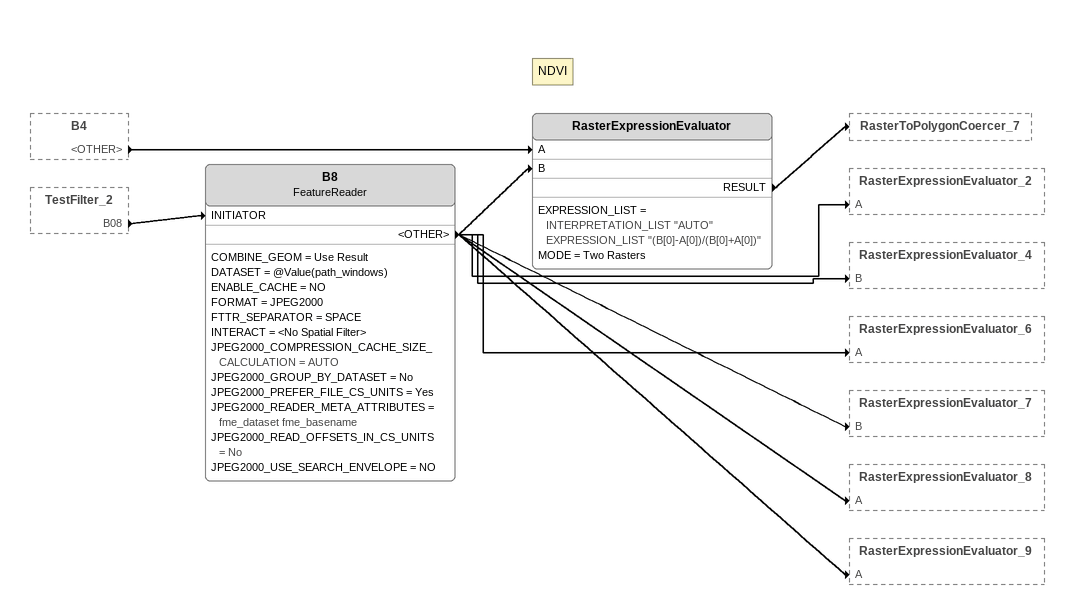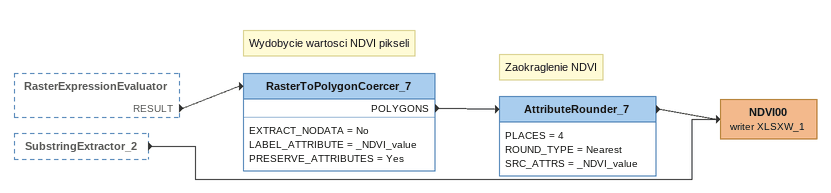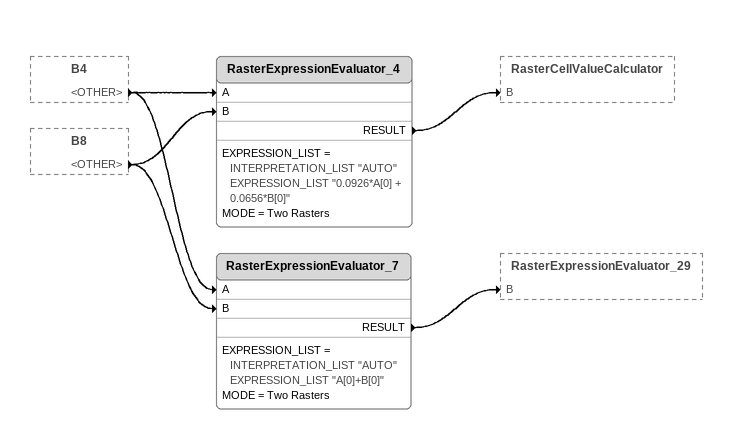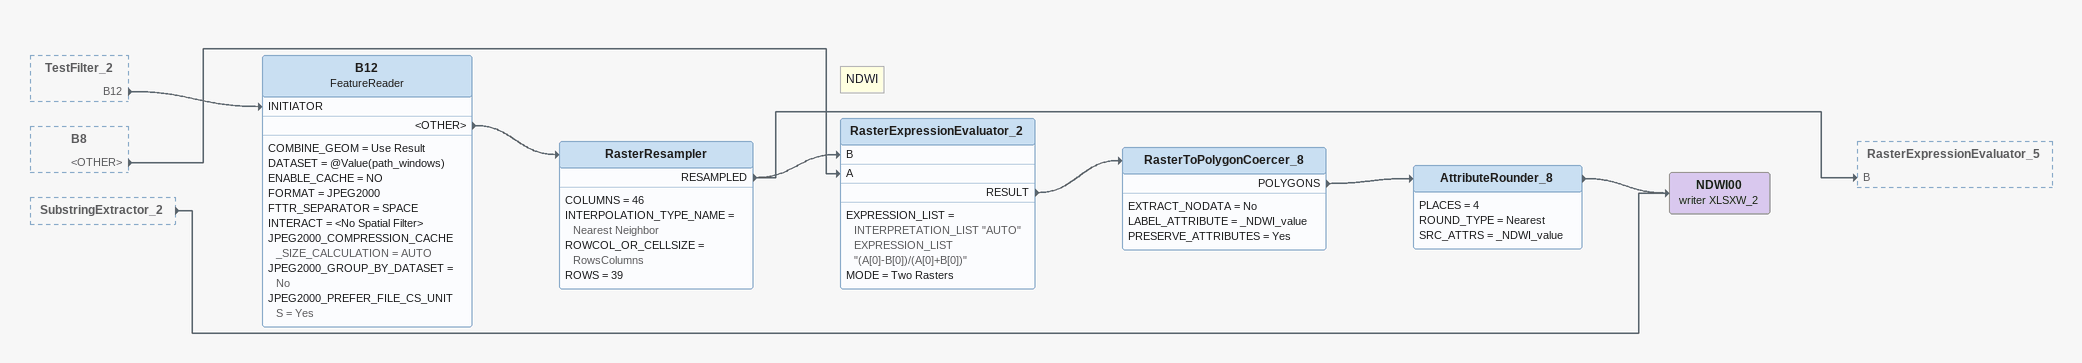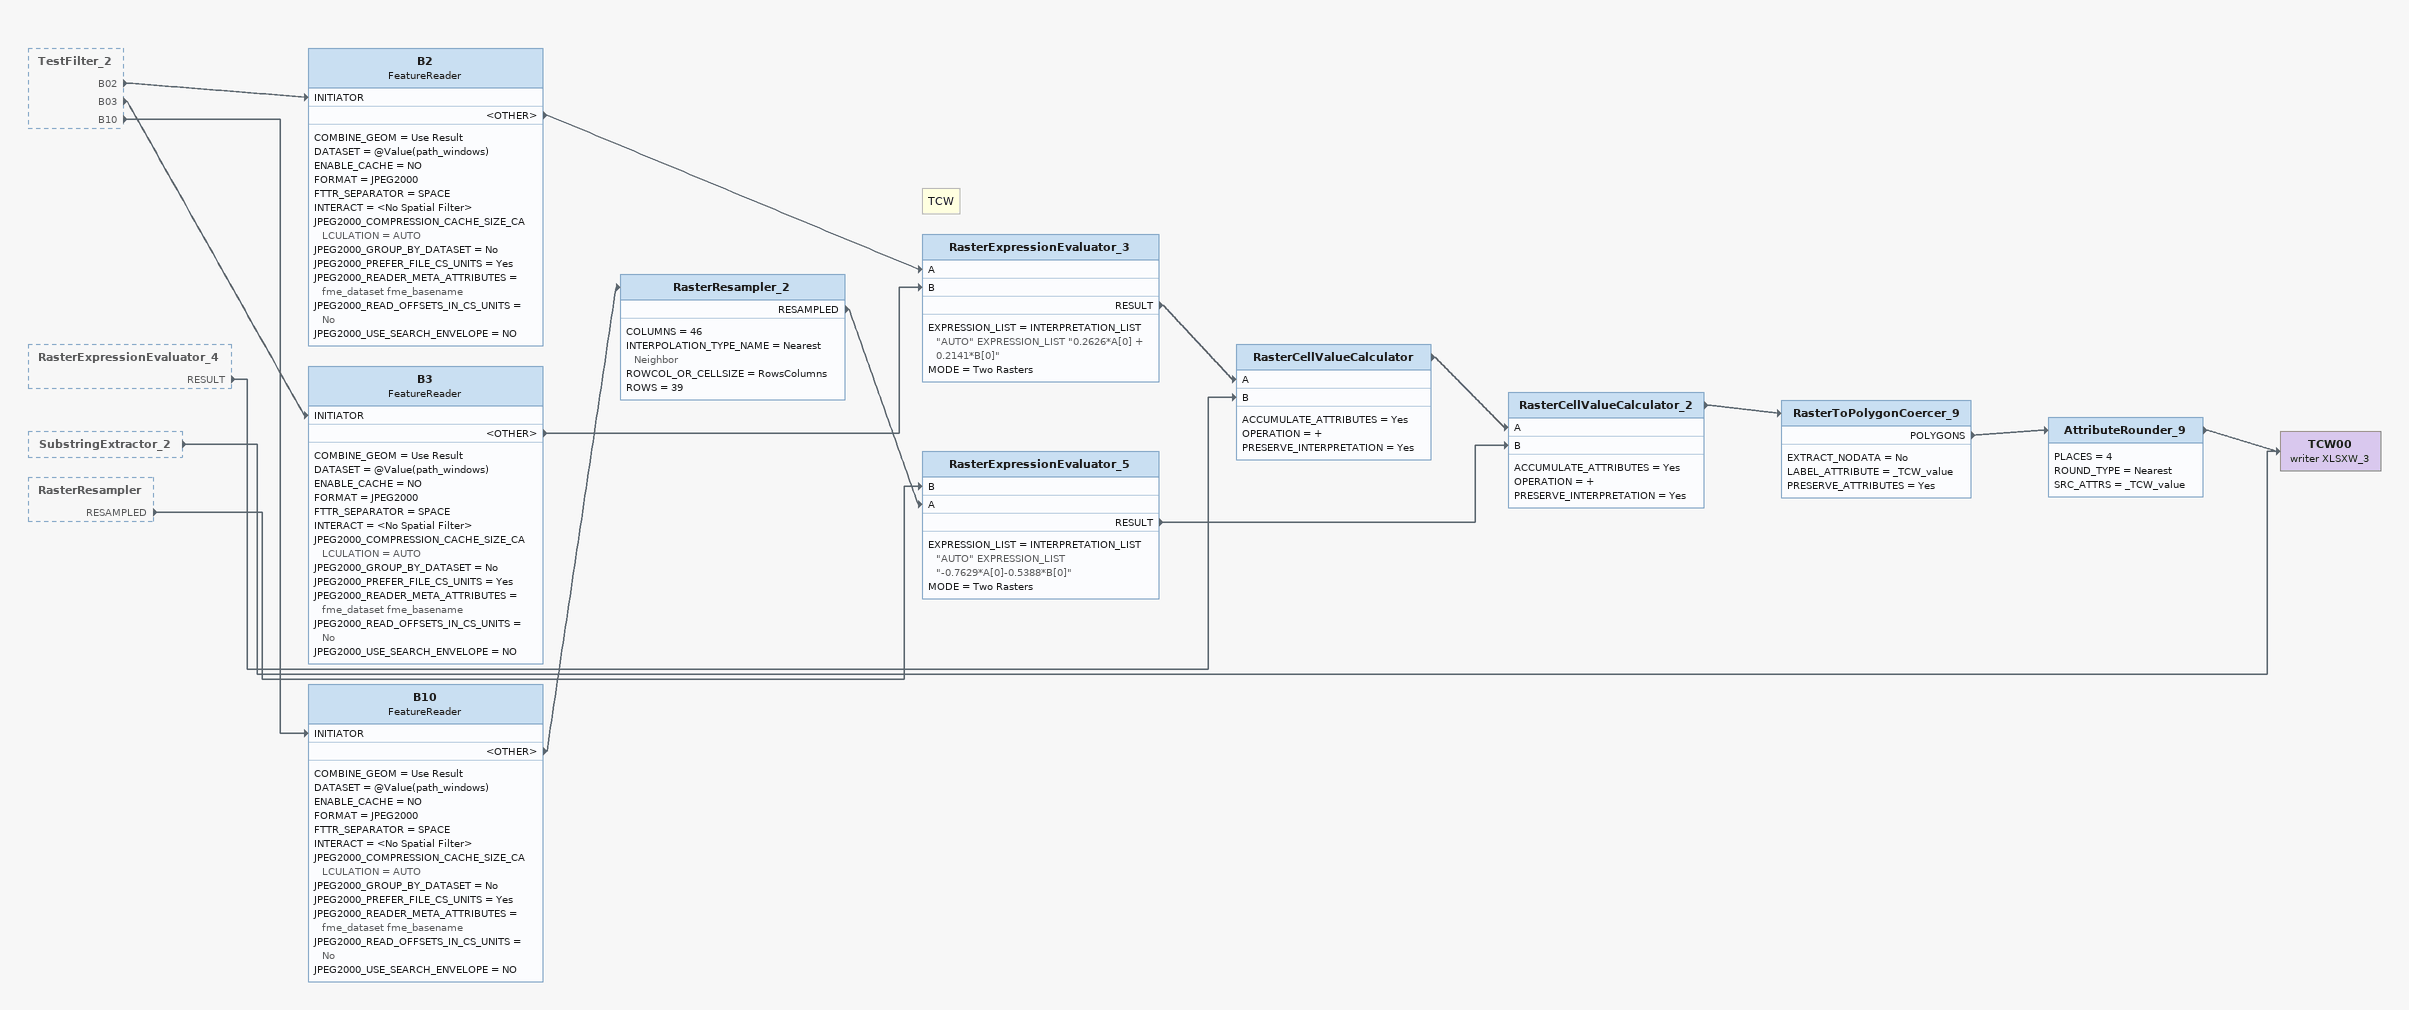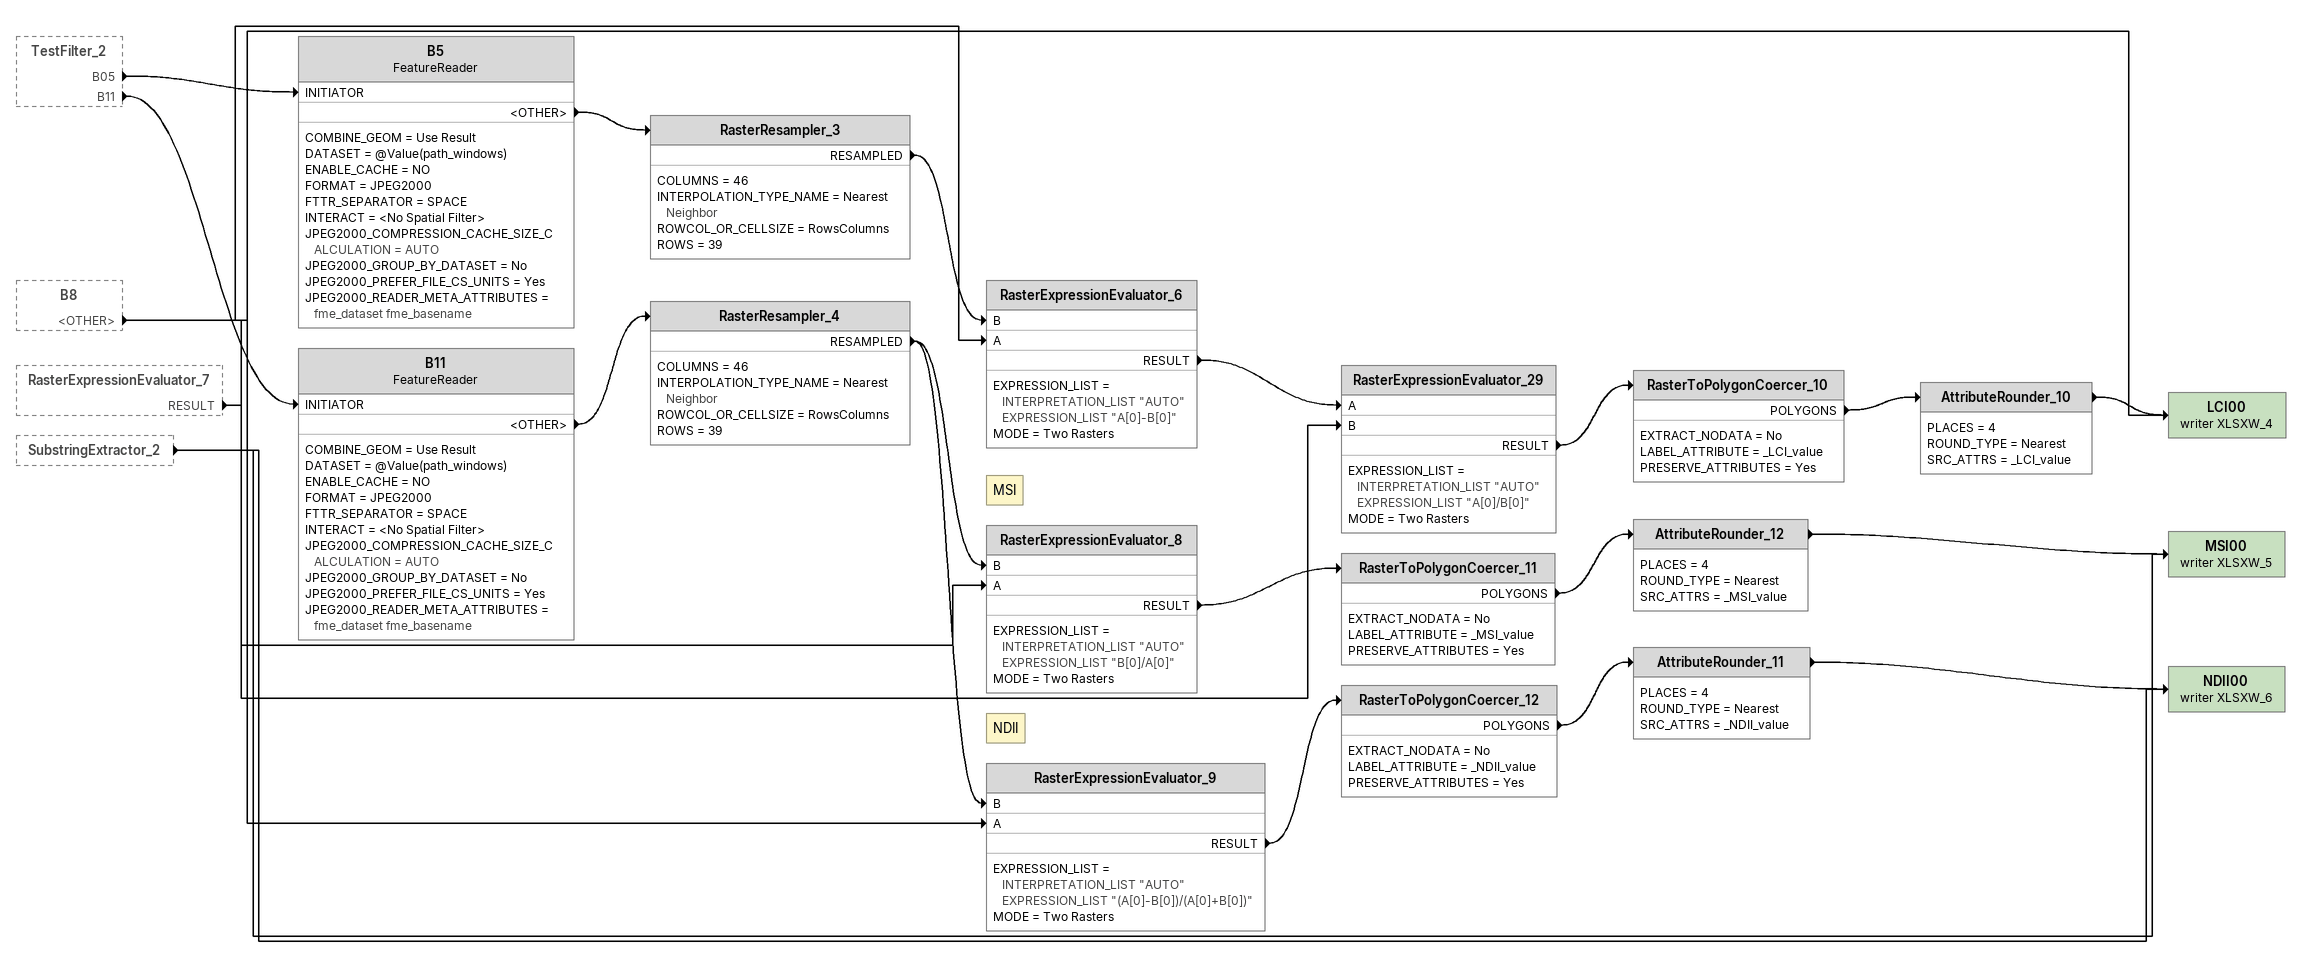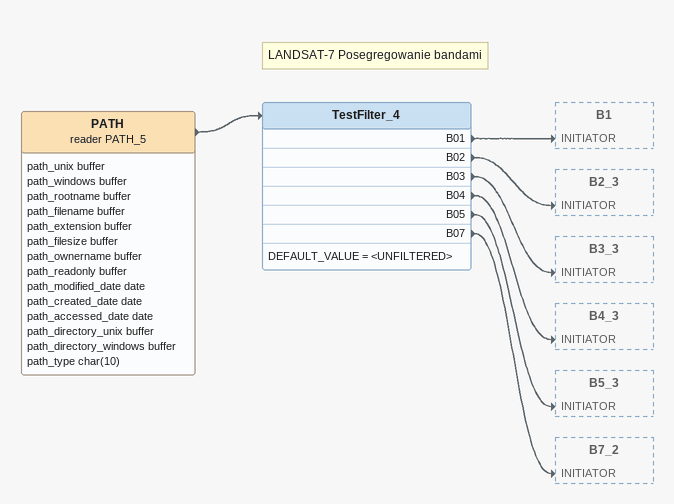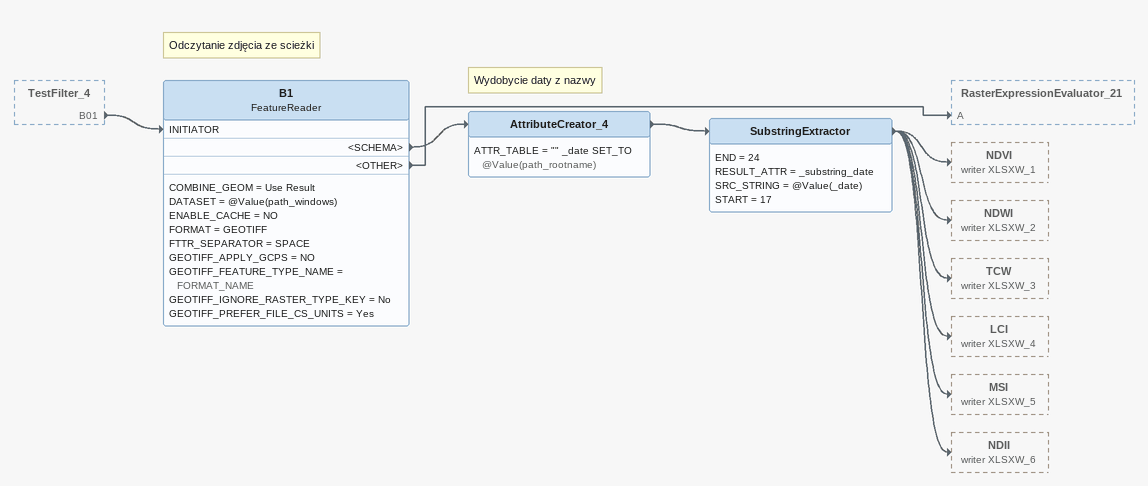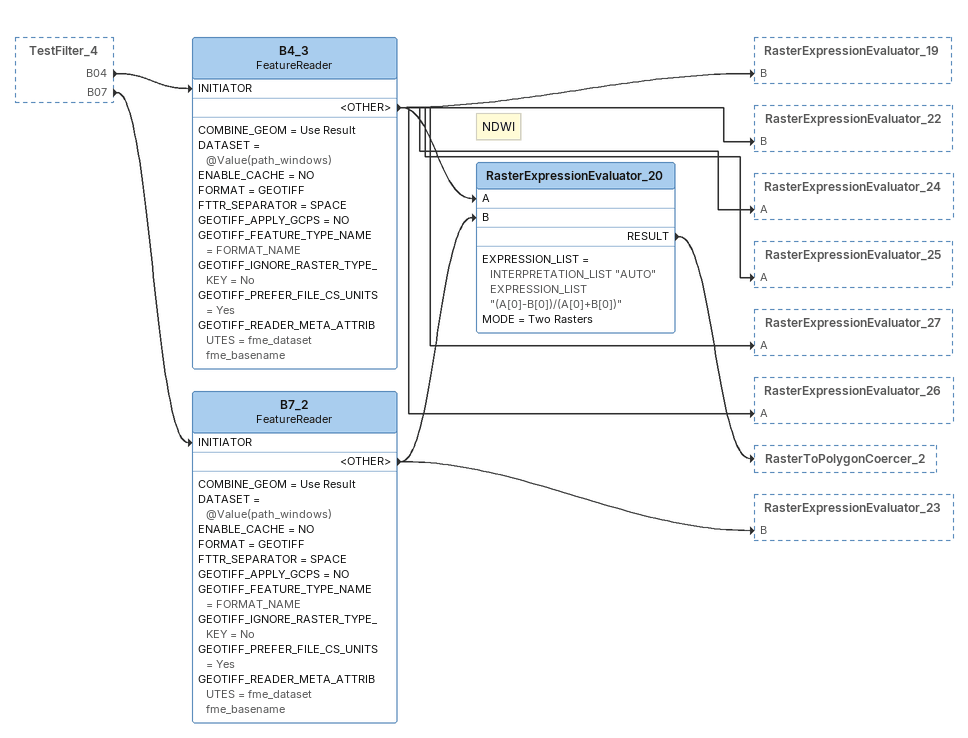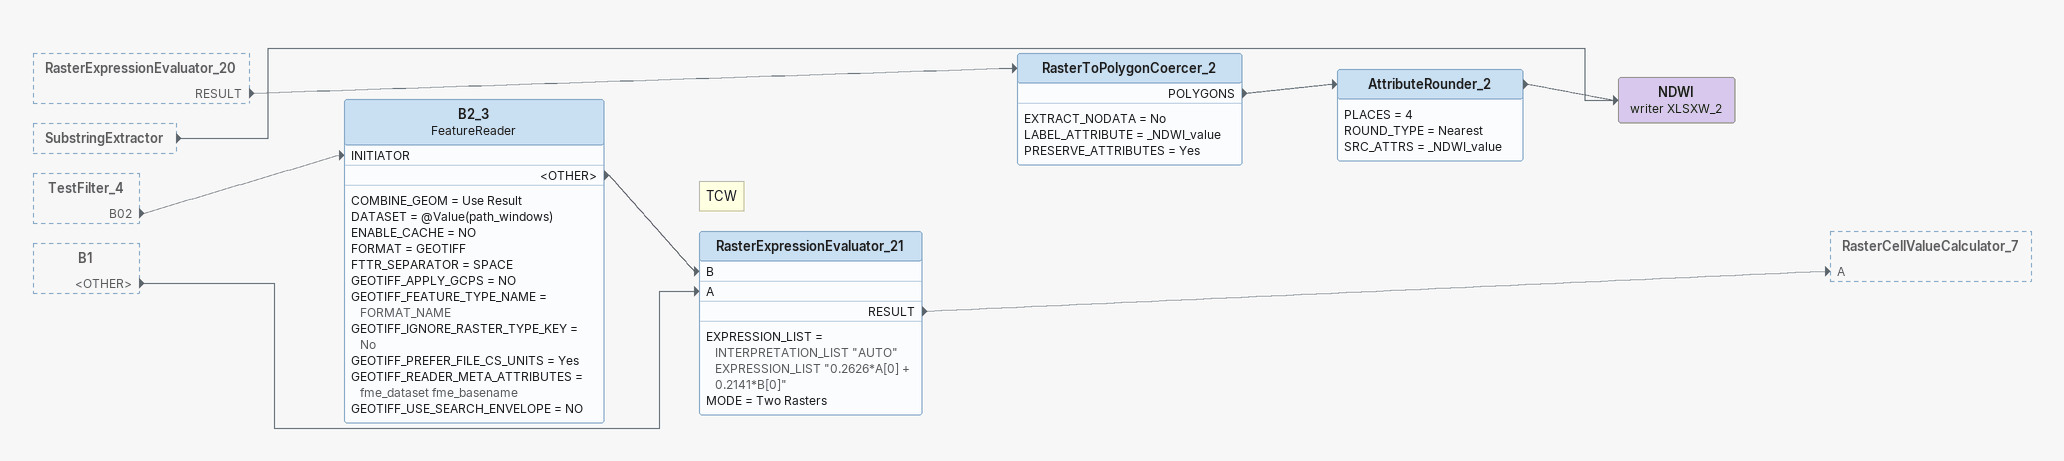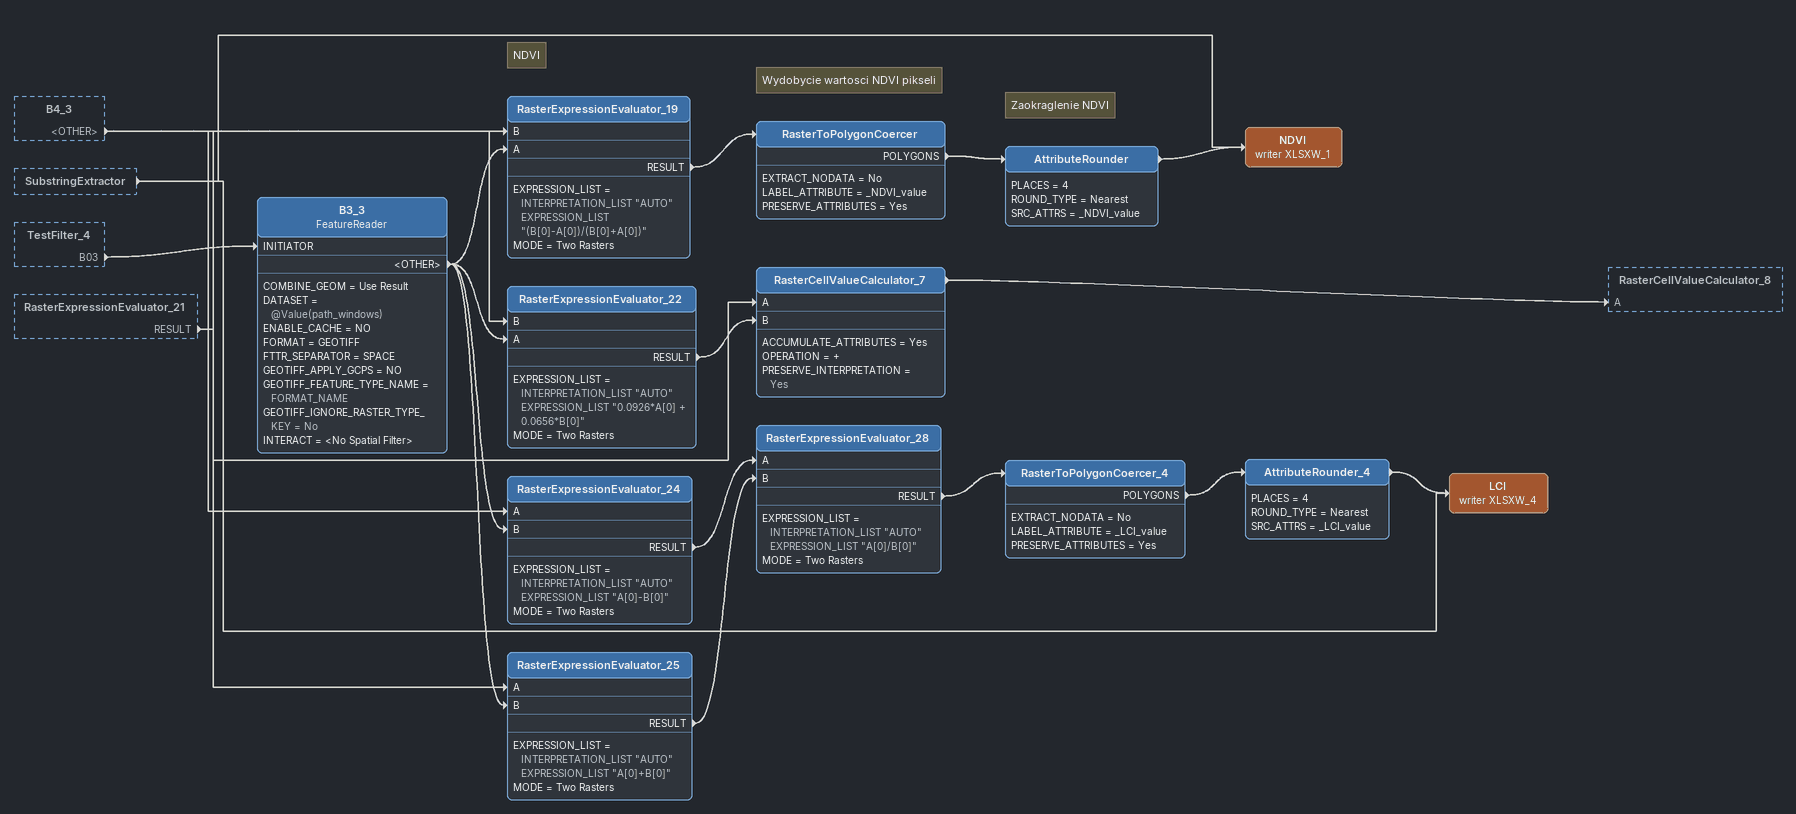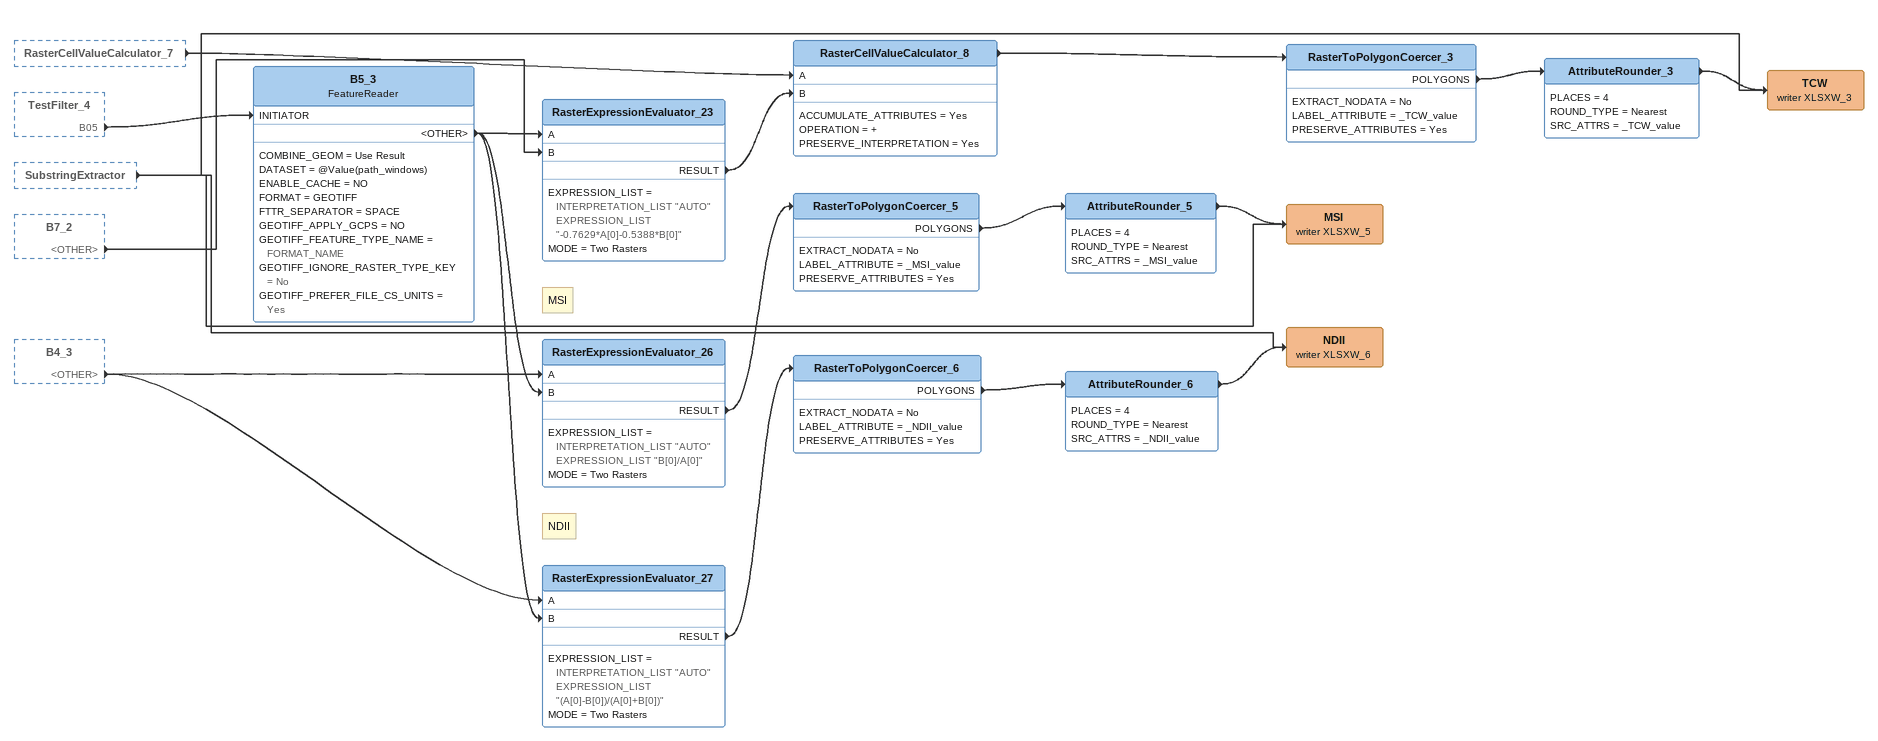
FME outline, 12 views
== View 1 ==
B4 [outside]
    <OTHER> -> RasterExpressionEvaluator [A]
TestFilter_2 [outside]
    B08 -> B8 [INITIATOR]
B8: FeatureReader
    COMBINE_GEOM = Use Result
    DATASET = @Value(path_windows)
    ENABLE_CACHE = NO
    FORMAT = JPEG2000
    FTTR_SEPARATOR = SPACE
    INTERACT = <No Spatial Filter>
    JPEG2000_COMPRESSION_CACHE_SIZE_CALCULATION = AUTO
    JPEG2000_GROUP_BY_DATASET = No
    JPEG2000_PREFER_FILE_CS_UNITS = Yes
    JPEG2000_READER_META_ATTRIBUTES = fme_dataset fme_basename
    JPEG2000_READ_OFFSETS_IN_CS_UNITS = No
    JPEG2000_USE_SEARCH_ENVELOPE = NO
    <OTHER> -> RasterExpressionEvaluator [B]
    <OTHER> -> RasterExpressionEvaluator_2 [A]
    <OTHER> -> RasterExpressionEvaluator_4 [B]
    <OTHER> -> RasterExpressionEvaluator_6 [A]
    <OTHER> -> RasterExpressionEvaluator_7 [B]
    <OTHER> -> RasterExpressionEvaluator_8 [A]
    <OTHER> -> RasterExpressionEvaluator_9 [A]
Note: NDVI
RasterExpressionEvaluator
    EXPRESSION_LIST = INTERPRETATION_LIST "AUTO" EXPRESSION_LIST "(B[0]-A[0])/(B[0]+A[0])"
    MODE = Two Rasters
    RESULT -> RasterToPolygonCoercer_7

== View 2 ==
RasterExpressionEvaluator [outside]
    RESULT -> RasterToPolygonCoercer_7
SubstringExtractor_2 [outside]
    -> NDVI00 (writer XLSXW_1)
Note: Wydobycie wartosci NDVI pikseli
RasterToPolygonCoercer_7
    EXTRACT_NODATA = No
    LABEL_ATTRIBUTE = _NDVI_value
    PRESERVE_ATTRIBUTES = Yes
    POLYGONS -> AttributeRounder_7
Note: Zaokraglenie NDVI
AttributeRounder_7
    PLACES = 4
    ROUND_TYPE = Nearest
    SRC_ATTRS = _NDVI_value
    -> NDVI00 (writer XLSXW_1)
NDVI00 (writer XLSXW_1)

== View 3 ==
B4 [outside]
    <OTHER> -> RasterExpressionEvaluator_4 [A]
    <OTHER> -> RasterExpressionEvaluator_7 [A]
B8 [outside]
    <OTHER> -> RasterExpressionEvaluator_4 [B]
    <OTHER> -> RasterExpressionEvaluator_7 [B]
RasterExpressionEvaluator_4
    EXPRESSION_LIST = INTERPRETATION_LIST "AUTO" EXPRESSION_LIST "0.0926*A[0] + 0.0656*B[0]"
    MODE = Two Rasters
    RESULT -> RasterCellValueCalculator [B]
RasterExpressionEvaluator_7
    EXPRESSION_LIST = INTERPRETATION_LIST "AUTO" EXPRESSION_LIST "A[0]+B[0]"
    MODE = Two Rasters
    RESULT -> RasterExpressionEvaluator_29 [B]

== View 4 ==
TestFilter_2 [outside]
    B12 -> B12 [INITIATOR]
B8 [outside]
    <OTHER> -> RasterExpressionEvaluator_2 [A]
SubstringExtractor_2 [outside]
    -> NDWI00 (writer XLSXW_2)
B12: FeatureReader
    COMBINE_GEOM = Use Result
    DATASET = @Value(path_windows)
    ENABLE_CACHE = NO
    FORMAT = JPEG2000
    FTTR_SEPARATOR = SPACE
    INTERACT = <No Spatial Filter>
    JPEG2000_COMPRESSION_CACHE_SIZE_CALCULATION = AUTO
    JPEG2000_GROUP_BY_DATASET = No
    JPEG2000_PREFER_FILE_CS_UNITS = Yes
    <OTHER> -> RasterResampler
RasterResampler
    COLUMNS = 46
    INTERPOLATION_TYPE_NAME = Nearest Neighbor
    ROWCOL_OR_CELLSIZE = RowsColumns
    ROWS = 39
    RESAMPLED -> RasterExpressionEvaluator_2 [B]
    RESAMPLED -> RasterExpressionEvaluator_5 [B]
Note: NDWI
RasterExpressionEvaluator_2
    EXPRESSION_LIST = INTERPRETATION_LIST "AUTO" EXPRESSION_LIST "(A[0]-B[0])/(A[0]+B[0])"
    MODE = Two Rasters
    RESULT -> RasterToPolygonCoercer_8
RasterToPolygonCoercer_8
    EXTRACT_NODATA = No
    LABEL_ATTRIBUTE = _NDWI_value
    PRESERVE_ATTRIBUTES = Yes
    POLYGONS -> AttributeRounder_8
AttributeRounder_8
    PLACES = 4
    ROUND_TYPE = Nearest
    SRC_ATTRS = _NDWI_value
    -> NDWI00 (writer XLSXW_2)
NDWI00 (writer XLSXW_2)

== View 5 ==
TestFilter_2 [outside]
    B02 -> B2 [INITIATOR]
    B03 -> B3 [INITIATOR]
    B10 -> B10 [INITIATOR]
RasterExpressionEvaluator_4 [outside]
    RESULT -> RasterCellValueCalculator [B]
SubstringExtractor_2 [outside]
    -> TCW00 (writer XLSXW_3)
RasterResampler [outside]
    RESAMPLED -> RasterExpressionEvaluator_5 [B]
B2: FeatureReader
    COMBINE_GEOM = Use Result
    DATASET = @Value(path_windows)
    ENABLE_CACHE = NO
    FORMAT = JPEG2000
    FTTR_SEPARATOR = SPACE
    INTERACT = <No Spatial Filter>
    JPEG2000_COMPRESSION_CACHE_SIZE_CALCULATION = AUTO
    JPEG2000_GROUP_BY_DATASET = No
    JPEG2000_PREFER_FILE_CS_UNITS = Yes
    JPEG2000_READER_META_ATTRIBUTES = fme_dataset fme_basename
    JPEG2000_READ_OFFSETS_IN_CS_UNITS = No
    JPEG2000_USE_SEARCH_ENVELOPE = NO
    <OTHER> -> RasterExpressionEvaluator_3 [A]
B3: FeatureReader
    COMBINE_GEOM = Use Result
    DATASET = @Value(path_windows)
    ENABLE_CACHE = NO
    FORMAT = JPEG2000
    FTTR_SEPARATOR = SPACE
    INTERACT = <No Spatial Filter>
    JPEG2000_COMPRESSION_CACHE_SIZE_CALCULATION = AUTO
    JPEG2000_GROUP_BY_DATASET = No
    JPEG2000_PREFER_FILE_CS_UNITS = Yes
    JPEG2000_READER_META_ATTRIBUTES = fme_dataset fme_basename
    JPEG2000_READ_OFFSETS_IN_CS_UNITS = No
    JPEG2000_USE_SEARCH_ENVELOPE = NO
    <OTHER> -> RasterExpressionEvaluator_3 [B]
Note: TCW
RasterExpressionEvaluator_3
    EXPRESSION_LIST = INTERPRETATION_LIST "AUTO" EXPRESSION_LIST "0.2626*A[0] + 0.2141*B[0]"
    MODE = Two Rasters
    RESULT -> RasterCellValueCalculator [A]
RasterCellValueCalculator
    ACCUMULATE_ATTRIBUTES = Yes
    OPERATION = +
    PRESERVE_INTERPRETATION = Yes
    -> RasterCellValueCalculator_2 [A]
B10: FeatureReader
    COMBINE_GEOM = Use Result
    DATASET = @Value(path_windows)
    ENABLE_CACHE = NO
    FORMAT = JPEG2000
    FTTR_SEPARATOR = SPACE
    INTERACT = <No Spatial Filter>
    JPEG2000_COMPRESSION_CACHE_SIZE_CALCULATION = AUTO
    JPEG2000_GROUP_BY_DATASET = No
    JPEG2000_PREFER_FILE_CS_UNITS = Yes
    JPEG2000_READER_META_ATTRIBUTES = fme_dataset fme_basename
    JPEG2000_READ_OFFSETS_IN_CS_UNITS = No
    JPEG2000_USE_SEARCH_ENVELOPE = NO
    <OTHER> -> RasterResampler_2
RasterResampler_2
    COLUMNS = 46
    INTERPOLATION_TYPE_NAME = Nearest Neighbor
    ROWCOL_OR_CELLSIZE = RowsColumns
    ROWS = 39
    RESAMPLED -> RasterExpressionEvaluator_5 [A]
RasterExpressionEvaluator_5
    EXPRESSION_LIST = INTERPRETATION_LIST "AUTO" EXPRESSION_LIST "-0.7629*A[0]-0.5388*B[0]"
    MODE = Two Rasters
    RESULT -> RasterCellValueCalculator_2 [B]
RasterCellValueCalculator_2
    ACCUMULATE_ATTRIBUTES = Yes
    OPERATION = +
    PRESERVE_INTERPRETATION = Yes
    -> RasterToPolygonCoercer_9
RasterToPolygonCoercer_9
    EXTRACT_NODATA = No
    LABEL_ATTRIBUTE = _TCW_value
    PRESERVE_ATTRIBUTES = Yes
    POLYGONS -> AttributeRounder_9
AttributeRounder_9
    PLACES = 4
    ROUND_TYPE = Nearest
    SRC_ATTRS = _TCW_value
    -> TCW00 (writer XLSXW_3)
TCW00 (writer XLSXW_3)

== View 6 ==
TestFilter_2 [outside]
    B05 -> B5 [INITIATOR]
    B11 -> B11 [INITIATOR]
B8 [outside]
    <OTHER> -> RasterExpressionEvaluator_6 [A]
    <OTHER> -> RasterExpressionEvaluator_8 [A]
    <OTHER> -> RasterExpressionEvaluator_9 [A]
RasterExpressionEvaluator_7 [outside]
    RESULT -> RasterExpressionEvaluator_29 [B]
SubstringExtractor_2 [outside]
    -> LCI00 (writer XLSXW_4)
    -> MSI00 (writer XLSXW_5)
    -> NDII00 (writer XLSXW_6)
B5: FeatureReader
    COMBINE_GEOM = Use Result
    DATASET = @Value(path_windows)
    ENABLE_CACHE = NO
    FORMAT = JPEG2000
    FTTR_SEPARATOR = SPACE
    INTERACT = <No Spatial Filter>
    JPEG2000_COMPRESSION_CACHE_SIZE_CALCULATION = AUTO
    JPEG2000_GROUP_BY_DATASET = No
    JPEG2000_PREFER_FILE_CS_UNITS = Yes
    JPEG2000_READER_META_ATTRIBUTES = fme_dataset fme_basename
    <OTHER> -> RasterResampler_3
RasterResampler_3
    COLUMNS = 46
    INTERPOLATION_TYPE_NAME = Nearest Neighbor
    ROWCOL_OR_CELLSIZE = RowsColumns
    ROWS = 39
    RESAMPLED -> RasterExpressionEvaluator_6 [B]
RasterExpressionEvaluator_6
    EXPRESSION_LIST = INTERPRETATION_LIST "AUTO" EXPRESSION_LIST "A[0]-B[0]"
    MODE = Two Rasters
    RESULT -> RasterExpressionEvaluator_29 [A]
RasterExpressionEvaluator_29
    EXPRESSION_LIST = INTERPRETATION_LIST "AUTO" EXPRESSION_LIST "A[0]/B[0]"
    MODE = Two Rasters
    RESULT -> RasterToPolygonCoercer_10
RasterToPolygonCoercer_10
    EXTRACT_NODATA = No
    LABEL_ATTRIBUTE = _LCI_value
    PRESERVE_ATTRIBUTES = Yes
    POLYGONS -> AttributeRounder_10
AttributeRounder_10
    PLACES = 4
    ROUND_TYPE = Nearest
    SRC_ATTRS = _LCI_value
    -> LCI00 (writer XLSXW_4)
LCI00 (writer XLSXW_4)
B11: FeatureReader
    COMBINE_GEOM = Use Result
    DATASET = @Value(path_windows)
    ENABLE_CACHE = NO
    FORMAT = JPEG2000
    FTTR_SEPARATOR = SPACE
    INTERACT = <No Spatial Filter>
    JPEG2000_COMPRESSION_CACHE_SIZE_CALCULATION = AUTO
    JPEG2000_GROUP_BY_DATASET = No
    JPEG2000_PREFER_FILE_CS_UNITS = Yes
    JPEG2000_READER_META_ATTRIBUTES = fme_dataset fme_basename
    <OTHER> -> RasterResampler_4
RasterResampler_4
    COLUMNS = 46
    INTERPOLATION_TYPE_NAME = Nearest Neighbor
    ROWCOL_OR_CELLSIZE = RowsColumns
    ROWS = 39
    RESAMPLED -> RasterExpressionEvaluator_8 [B]
    RESAMPLED -> RasterExpressionEvaluator_9 [B]
Note: MSI
RasterExpressionEvaluator_8
    EXPRESSION_LIST = INTERPRETATION_LIST "AUTO" EXPRESSION_LIST "B[0]/A[0]"
    MODE = Two Rasters
    RESULT -> RasterToPolygonCoercer_11
RasterToPolygonCoercer_11
    EXTRACT_NODATA = No
    LABEL_ATTRIBUTE = _MSI_value
    PRESERVE_ATTRIBUTES = Yes
    POLYGONS -> AttributeRounder_12
AttributeRounder_12
    PLACES = 4
    ROUND_TYPE = Nearest
    SRC_ATTRS = _MSI_value
    -> MSI00 (writer XLSXW_5)
MSI00 (writer XLSXW_5)
Note: NDII
RasterExpressionEvaluator_9
    EXPRESSION_LIST = INTERPRETATION_LIST "AUTO" EXPRESSION_LIST "(A[0]-B[0])/(A[0]+B[0])"
    MODE = Two Rasters
    RESULT -> RasterToPolygonCoercer_12
RasterToPolygonCoercer_12
    EXTRACT_NODATA = No
    LABEL_ATTRIBUTE = _NDII_value
    PRESERVE_ATTRIBUTES = Yes
    POLYGONS -> AttributeRounder_11
AttributeRounder_11
    PLACES = 4
    ROUND_TYPE = Nearest
    SRC_ATTRS = _NDII_value
    -> NDII00 (writer XLSXW_6)
NDII00 (writer XLSXW_6)

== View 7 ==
PATH (reader PATH_5)
    attributes: path_unix buffer, path_windows buffer, path_rootname buffer, path_filename buffer, path_extension buffer, path_filesize buffer, path_ownername buffer, path_readonly buffer, path_modified_date date, path_created_date date, path_accessed_date date, path_directory_unix buffer, path_directory_windows buffer, path_type char(10)
    -> TestFilter_4
Note: LANDSAT-7 Posegregowanie bandami
TestFilter_4
    DEFAULT_VALUE = <UNFILTERED>
    B01 -> B1 [INITIATOR]
    B02 -> B2_3 [INITIATOR]
    B03 -> B3_3 [INITIATOR]
    B04 -> B4_3 [INITIATOR]
    B05 -> B5_3 [INITIATOR]
    B07 -> B7_2 [INITIATOR]

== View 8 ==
TestFilter_4 [outside]
    B01 -> B1 [INITIATOR]
Note: Odczytanie zdjęcia ze scieżki
B1: FeatureReader
    COMBINE_GEOM = Use Result
    DATASET = @Value(path_windows)
    ENABLE_CACHE = NO
    FORMAT = GEOTIFF
    FTTR_SEPARATOR = SPACE
    GEOTIFF_APPLY_GCPS = NO
    GEOTIFF_FEATURE_TYPE_NAME = FORMAT_NAME
    GEOTIFF_IGNORE_RASTER_TYPE_KEY = No
    GEOTIFF_PREFER_FILE_CS_UNITS = Yes
    <SCHEMA> -> AttributeCreator_4
    <OTHER> -> RasterExpressionEvaluator_21 [A]
Note: Wydobycie daty z nazwy
AttributeCreator_4
    ATTR_TABLE = "" _date SET_TO @Value(path_rootname)
    -> SubstringExtractor
SubstringExtractor
    END = 24
    RESULT_ATTR = _substring_date
    SRC_STRING = @Value(_date)
    START = 17
    -> NDVI (writer XLSXW_1)
    -> NDWI (writer XLSXW_2)
    -> TCW (writer XLSXW_3)
    -> LCI (writer XLSXW_4)
    -> MSI (writer XLSXW_5)
    -> NDII (writer XLSXW_6)

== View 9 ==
TestFilter_4 [outside]
    B04 -> B4_3 [INITIATOR]
    B07 -> B7_2 [INITIATOR]
B4_3: FeatureReader
    COMBINE_GEOM = Use Result
    DATASET = @Value(path_windows)
    ENABLE_CACHE = NO
    FORMAT = GEOTIFF
    FTTR_SEPARATOR = SPACE
    GEOTIFF_APPLY_GCPS = NO
    GEOTIFF_FEATURE_TYPE_NAME = FORMAT_NAME
    GEOTIFF_IGNORE_RASTER_TYPE_KEY = No
    GEOTIFF_PREFER_FILE_CS_UNITS = Yes
    GEOTIFF_READER_META_ATTRIBUTES = fme_dataset fme_basename
    <OTHER> -> RasterExpressionEvaluator_19 [B]
    <OTHER> -> RasterExpressionEvaluator_20 [A]
    <OTHER> -> RasterExpressionEvaluator_22 [B]
    <OTHER> -> RasterExpressionEvaluator_24 [A]
    <OTHER> -> RasterExpressionEvaluator_25 [A]
    <OTHER> -> RasterExpressionEvaluator_27 [A]
    <OTHER> -> RasterExpressionEvaluator_26 [A]
B7_2: FeatureReader
    COMBINE_GEOM = Use Result
    DATASET = @Value(path_windows)
    ENABLE_CACHE = NO
    FORMAT = GEOTIFF
    FTTR_SEPARATOR = SPACE
    GEOTIFF_APPLY_GCPS = NO
    GEOTIFF_FEATURE_TYPE_NAME = FORMAT_NAME
    GEOTIFF_IGNORE_RASTER_TYPE_KEY = No
    GEOTIFF_PREFER_FILE_CS_UNITS = Yes
    GEOTIFF_READER_META_ATTRIBUTES = fme_dataset fme_basename
    <OTHER> -> RasterExpressionEvaluator_20 [B]
    <OTHER> -> RasterExpressionEvaluator_23 [B]
Note: NDWI
RasterExpressionEvaluator_20
    EXPRESSION_LIST = INTERPRETATION_LIST "AUTO" EXPRESSION_LIST "(A[0]-B[0])/(A[0]+B[0])"
    MODE = Two Rasters
    RESULT -> RasterToPolygonCoercer_2

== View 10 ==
RasterExpressionEvaluator_20 [outside]
    RESULT -> RasterToPolygonCoercer_2
SubstringExtractor [outside]
    -> NDWI (writer XLSXW_2)
TestFilter_4 [outside]
    B02 -> B2_3 [INITIATOR]
B1 [outside]
    <OTHER> -> RasterExpressionEvaluator_21 [A]
RasterToPolygonCoercer_2
    EXTRACT_NODATA = No
    LABEL_ATTRIBUTE = _NDWI_value
    PRESERVE_ATTRIBUTES = Yes
    POLYGONS -> AttributeRounder_2
AttributeRounder_2
    PLACES = 4
    ROUND_TYPE = Nearest
    SRC_ATTRS = _NDWI_value
    -> NDWI (writer XLSXW_2)
NDWI (writer XLSXW_2)
B2_3: FeatureReader
    COMBINE_GEOM = Use Result
    DATASET = @Value(path_windows)
    ENABLE_CACHE = NO
    FORMAT = GEOTIFF
    FTTR_SEPARATOR = SPACE
    GEOTIFF_APPLY_GCPS = NO
    GEOTIFF_FEATURE_TYPE_NAME = FORMAT_NAME
    GEOTIFF_IGNORE_RASTER_TYPE_KEY = No
    GEOTIFF_PREFER_FILE_CS_UNITS = Yes
    GEOTIFF_READER_META_ATTRIBUTES = fme_dataset fme_basename
    GEOTIFF_USE_SEARCH_ENVELOPE = NO
    <OTHER> -> RasterExpressionEvaluator_21 [B]
Note: TCW
RasterExpressionEvaluator_21
    EXPRESSION_LIST = INTERPRETATION_LIST "AUTO" EXPRESSION_LIST "0.2626*A[0] + 0.2141*B[0]"
    MODE = Two Rasters
    RESULT -> RasterCellValueCalculator_7 [A]

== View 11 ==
B4_3 [outside]
    <OTHER> -> RasterExpressionEvaluator_19 [B]
    <OTHER> -> RasterExpressionEvaluator_22 [B]
    <OTHER> -> RasterExpressionEvaluator_24 [A]
    <OTHER> -> RasterExpressionEvaluator_25 [A]
SubstringExtractor [outside]
    -> NDVI (writer XLSXW_1)
    -> LCI (writer XLSXW_4)
TestFilter_4 [outside]
    B03 -> B3_3 [INITIATOR]
RasterExpressionEvaluator_21 [outside]
    RESULT -> RasterCellValueCalculator_7 [A]
B3_3: FeatureReader
    COMBINE_GEOM = Use Result
    DATASET = @Value(path_windows)
    ENABLE_CACHE = NO
    FORMAT = GEOTIFF
    FTTR_SEPARATOR = SPACE
    GEOTIFF_APPLY_GCPS = NO
    GEOTIFF_FEATURE_TYPE_NAME = FORMAT_NAME
    GEOTIFF_IGNORE_RASTER_TYPE_KEY = No
    INTERACT = <No Spatial Filter>
    <OTHER> -> RasterExpressionEvaluator_19 [A]
    <OTHER> -> RasterExpressionEvaluator_22 [A]
    <OTHER> -> RasterExpressionEvaluator_24 [B]
    <OTHER> -> RasterExpressionEvaluator_25 [B]
Note: NDVI
RasterExpressionEvaluator_19
    EXPRESSION_LIST = INTERPRETATION_LIST "AUTO" EXPRESSION_LIST "(B[0]-A[0])/(B[0]+A[0])"
    MODE = Two Rasters
    RESULT -> RasterToPolygonCoercer
Note: Wydobycie wartosci NDVI pikseli
RasterToPolygonCoercer
    EXTRACT_NODATA = No
    LABEL_ATTRIBUTE = _NDVI_value
    PRESERVE_ATTRIBUTES = Yes
    POLYGONS -> AttributeRounder
Note: Zaokraglenie NDVI
AttributeRounder
    PLACES = 4
    ROUND_TYPE = Nearest
    SRC_ATTRS = _NDVI_value
    -> NDVI (writer XLSXW_1)
NDVI (writer XLSXW_1)
RasterExpressionEvaluator_22
    EXPRESSION_LIST = INTERPRETATION_LIST "AUTO" EXPRESSION_LIST "0.0926*A[0] + 0.0656*B[0]"
    MODE = Two Rasters
    RESULT -> RasterCellValueCalculator_7 [B]
RasterCellValueCalculator_7
    ACCUMULATE_ATTRIBUTES = Yes
    OPERATION = +
    PRESERVE_INTERPRETATION = Yes
    -> RasterCellValueCalculator_8 [A]
RasterExpressionEvaluator_24
    EXPRESSION_LIST = INTERPRETATION_LIST "AUTO" EXPRESSION_LIST "A[0]-B[0]"
    MODE = Two Rasters
    RESULT -> RasterExpressionEvaluator_28 [A]
RasterExpressionEvaluator_25
    EXPRESSION_LIST = INTERPRETATION_LIST "AUTO" EXPRESSION_LIST "A[0]+B[0]"
    MODE = Two Rasters
    RESULT -> RasterExpressionEvaluator_28 [B]
RasterExpressionEvaluator_28
    EXPRESSION_LIST = INTERPRETATION_LIST "AUTO" EXPRESSION_LIST "A[0]/B[0]"
    MODE = Two Rasters
    RESULT -> RasterToPolygonCoercer_4
RasterToPolygonCoercer_4
    EXTRACT_NODATA = No
    LABEL_ATTRIBUTE = _LCI_value
    PRESERVE_ATTRIBUTES = Yes
    POLYGONS -> AttributeRounder_4
AttributeRounder_4
    PLACES = 4
    ROUND_TYPE = Nearest
    SRC_ATTRS = _LCI_value
    -> LCI (writer XLSXW_4)
LCI (writer XLSXW_4)

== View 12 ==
RasterCellValueCalculator_7 [outside]
    -> RasterCellValueCalculator_8 [A]
TestFilter_4 [outside]
    B05 -> B5_3 [INITIATOR]
SubstringExtractor [outside]
    -> TCW (writer XLSXW_3)
    -> MSI (writer XLSXW_5)
    -> NDII (writer XLSXW_6)
B7_2 [outside]
    <OTHER> -> RasterExpressionEvaluator_23 [B]
B4_3 [outside]
    <OTHER> -> RasterExpressionEvaluator_27 [A]
    <OTHER> -> RasterExpressionEvaluator_26 [A]
B5_3: FeatureReader
    COMBINE_GEOM = Use Result
    DATASET = @Value(path_windows)
    ENABLE_CACHE = NO
    FORMAT = GEOTIFF
    FTTR_SEPARATOR = SPACE
    GEOTIFF_APPLY_GCPS = NO
    GEOTIFF_FEATURE_TYPE_NAME = FORMAT_NAME
    GEOTIFF_IGNORE_RASTER_TYPE_KEY = No
    GEOTIFF_PREFER_FILE_CS_UNITS = Yes
    <OTHER> -> RasterExpressionEvaluator_23 [A]
    <OTHER> -> RasterExpressionEvaluator_27 [B]
    <OTHER> -> RasterExpressionEvaluator_26 [B]
RasterExpressionEvaluator_23
    EXPRESSION_LIST = INTERPRETATION_LIST "AUTO" EXPRESSION_LIST "-0.7629*A[0]-0.5388*B[0]"
    MODE = Two Rasters
    RESULT -> RasterCellValueCalculator_8 [B]
RasterCellValueCalculator_8
    ACCUMULATE_ATTRIBUTES = Yes
    OPERATION = +
    PRESERVE_INTERPRETATION = Yes
    -> RasterToPolygonCoercer_3
RasterToPolygonCoercer_3
    EXTRACT_NODATA = No
    LABEL_ATTRIBUTE = _TCW_value
    PRESERVE_ATTRIBUTES = Yes
    POLYGONS -> AttributeRounder_3
AttributeRounder_3
    PLACES = 4
    ROUND_TYPE = Nearest
    SRC_ATTRS = _TCW_value
    -> TCW (writer XLSXW_3)
TCW (writer XLSXW_3)
Note: MSI
RasterExpressionEvaluator_26
    EXPRESSION_LIST = INTERPRETATION_LIST "AUTO" EXPRESSION_LIST "B[0]/A[0]"
    MODE = Two Rasters
    RESULT -> RasterToPolygonCoercer_5
RasterToPolygonCoercer_5
    EXTRACT_NODATA = No
    LABEL_ATTRIBUTE = _MSI_value
    PRESERVE_ATTRIBUTES = Yes
    POLYGONS -> AttributeRounder_5
AttributeRounder_5
    PLACES = 4
    ROUND_TYPE = Nearest
    SRC_ATTRS = _MSI_value
    -> MSI (writer XLSXW_5)
MSI (writer XLSXW_5)
Note: NDII
RasterExpressionEvaluator_27
    EXPRESSION_LIST = INTERPRETATION_LIST "AUTO" EXPRESSION_LIST "(A[0]-B[0])/(A[0]+B[0])"
    MODE = Two Rasters
    RESULT -> RasterToPolygonCoercer_6
RasterToPolygonCoercer_6
    EXTRACT_NODATA = No
    LABEL_ATTRIBUTE = _NDII_value
    PRESERVE_ATTRIBUTES = Yes
    POLYGONS -> AttributeRounder_6
AttributeRounder_6
    PLACES = 4
    ROUND_TYPE = Nearest
    SRC_ATTRS = _NDII_value
    -> NDII (writer XLSXW_6)
NDII (writer XLSXW_6)
